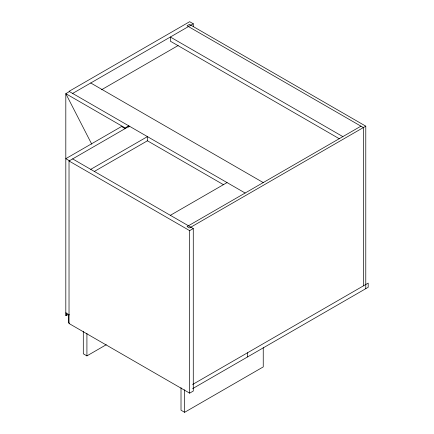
<?xml version="1.0" encoding="UTF-8"?>
<svg xmlns="http://www.w3.org/2000/svg" width="434" height="434" viewBox="0 0 434 434"><rect width="100%" height="100%" fill="white"/><g stroke="black" fill="none" stroke-linecap="round" stroke-linejoin="round"><path stroke-width="0.65" d="M69.429 91.579L65.811 93.668L65.811 315.377L66.212 315.61L68.556 314.254M72.646 93.435L193.276 23.789L193.276 26.496M101.502 89.778L178.173 45.51M72.646 158.904L193.276 228.55L193.276 391.056L189.658 393.15L69.028 323.504L69.028 160.992L129.343 126.169M90.739 169.347L147.435 136.618L147.435 140.795L94.249 171.506M170.356 215.318L227.053 182.584M360.952 126.169L187.043 226.575L189.457 227.969L365.781 126.169L365.781 288.681M69.028 160.992L189.658 230.638L193.276 228.55M65.811 315.377L66.982 314.699M83.301 331.245L83.301 353.797L86.919 355.885L106.281 344.71M192.625 384.47L368.189 283.109L368.189 287.286L192.625 388.647M181.011 387.66L181.011 410.211L184.629 412.3L263.243 366.914L263.243 347.677M193.276 23.789L189.658 21.7L69.028 91.346L245.145 193.027M365.781 126.169L189.457 24.369L187.043 25.763L363.366 127.563L363.366 285.892M342.86 136.618L170.356 37.02L170.356 41.203L339.339 138.761M90.739 82.986L263.243 182.584M147.159 140.638L223.439 184.672M125.117 128.605L121.498 126.516L65.811 158.67L69.429 160.759M65.811 312.822L69.429 314.91M69.429 323.27L68.42 322.69L68.42 314.33M91.758 144.197L65.811 93.668L125.117 127.911L128.741 125.822L128.741 127.173M247.559 352.75L247.559 356.932M189.658 230.638L189.658 393.15M184.629 389.748L184.629 412.3M86.919 333.334L86.919 355.885M66.212 313.055L66.212 315.61"/></g></svg>
